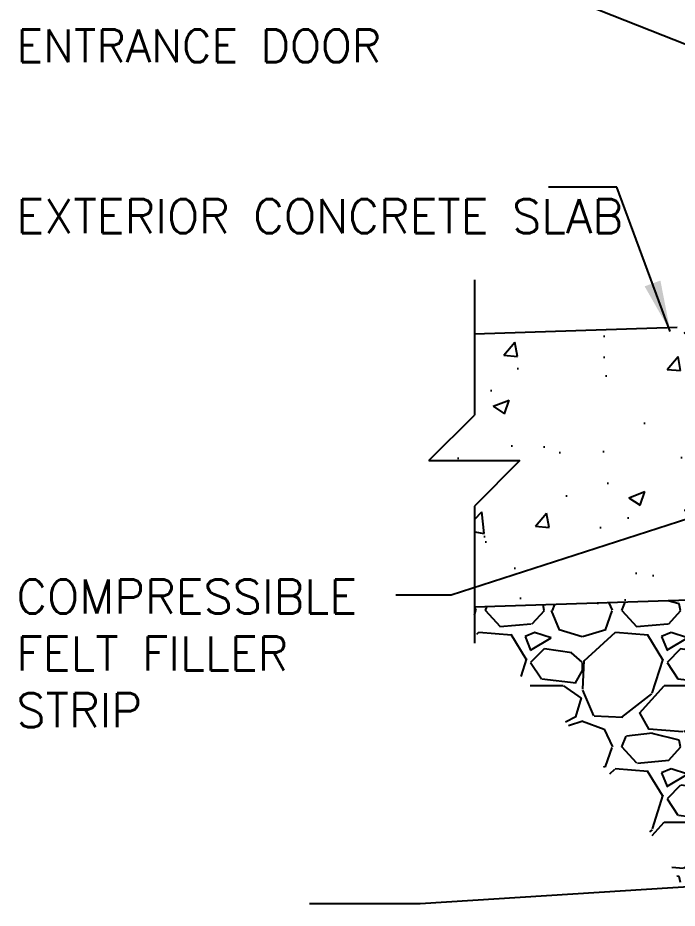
# Model space of a CAD drawing. Header units: inches. Extents: x -6.4 to 42.3, y 55.7 to 149.3.
# Drawn here: x -6.4 to 8.1, y 98.48 to 118.05 of the extents above; entities that cross this region are included whole.
import ezdxf

# ---------------------------------------------------------------- set-up
doc = ezdxf.new("R2010")
doc.units = ezdxf.units.IN
doc.header["$LTSCALE"] = 0.5
doc.header["$MEASUREMENT"] = 0
for name, color, linetype in [('HATCH', 12, 'Continuous'), ('LINE50', 5, 'Continuous'), ('LINE9', 9, 'Continuous'), ('TEXT', 4, 'Continuous')]:
    doc.layers.add(name, color=color, linetype=linetype)
doc.styles.add('DIM', font='romans.shx', dxfattribs={"width": 0.7})
doc.styles.add('ROMANS', font='romans.shx', dxfattribs={"height": 0.75})
doc.styles.get("Standard").update_dxf_attribs({"font": 'romans.shx', "height": 0.75})
doc.dimstyles.new('ext_12', dxfattribs={"dimscale": 12, "dimtxt": 0.09375, "dimasz": 0.09375, "dimexe": 0.09375, "dimexo": 0.0625, "dimgap": 0.0625, "dimtad": 1, "dimdec": 1, "dimzin": 2, "dimdsep": 46, "dimlunit": 4, "dimtxsty": 'DIM', "dimcen": 0.09, "dimdle": 0.09375, "dimclrt": 4, "dimadec": 0, "dimazin": 0, "dimtfac": 1, "dimtdec": 1, "dimtmove": 1, "dimatfit": 3, "dimfxl": 1, "dimfrac": 2, "dimtolj": 1, "dimtzin": 0, "dimarcsym": 0})

msp = doc.modelspace()

# ---------------------------------------------------------------- hatches: boundary and pattern name
at = {"layer": 'HATCH'}
h = msp.add_hatch(dxfattribs=at)
h.set_pattern_fill('AR-CONC', color=256, scale=0.5, style=0)
h.set_pattern_definition([(50, (0, 0), (3.586300913003767, -0.3137606749129755), [0.375, -4.125]), (355, (0, 0), (-0.693756668065, 3.760960668500059), [0.3, -3.3]), (100.4514, (0.2988584, -0.0261467), (2.892546908570108, 3.447197710304768), [0.31870095, -3.50571056]), (46.18420000000001, (0, 1), (5.336205243128222, -0.8275950716450904), [0.5625, -6.1875]), (96.6356, (0.444683725, 0.931033465), (4.673313527743517, 4.870589354502209), [0.47805144, -5.258565]), (351.1842, (0, 1), (4.673309725668136, 4.870593004626623), [0.45, -4.95]), (21, (0.5, 0.75), (2.984535260592308, -2.013094453326694), [0.375, -4.125]), (326.0000000000001, (0.5, 0.75), (1.216576659607909, 3.625750225234265), [0.3, -3.3]), (71.4514, (0.748711165, 0.58224197), (4.20111314290745, 1.612652483549762), [0.31870095, -3.50571056]), (37.50000000000001, (0, 0), (0.06079927658645334, 1.664469269156557), [0, -3.26, 0, -3.35, 0, -3.3125]), (7.499999999999999, (0, 0), (1.315347687210743, 1.972058559411801), [0, -1.91, 0, -3.185, 0, -1.2625]), (327.5, (-1.115, 0), (2.669112180862045, -0.112774358671899), [0, -1.25, 0, -3.9, 0, -5.175]), (317.5, (-1.615, 0), (2.915930846711931, 0.5005249116615882), [0, -1.625, 0, -2.59, 0, -3.675])])
h.paths.add_polyline_path([(11.79110146462079, 105.3614770449264), (11.79110146462077, 111.2434074603454), (8.103601464619983, 111.2434074603454), (3.645418508931118, 111.0967368350932), (3.645418508931119, 109.2434074603454), (2.645418508931115, 108.2434074603454), (4.645418508931122, 108.2434074603454), (3.645418508930891, 107.2434074603452), (3.645418508931136, 105.0934906423737)])
h = msp.add_hatch(dxfattribs=at)
h.set_pattern_fill('GRAVEL', color=256, scale=3, style=0)
h.set_pattern_definition([(228.012787504, (2.16, 3), (-24.00000000000018, -27.00000000000001), [0.403608, -39.9572641412211]), (184.969740728, (1.89, 2.7), (35.99999999999993, 3.000000000000105), [0.692604, -68.56777428368999]), (132.510447078, (1.2, 2.64), (30.00000000000035, -32.99999999999959), [0.488364, -48.3480977882991]), (267.273689006, (0.03, 1.89), (3.000000000000073, 60.00000000000006), [0.6307139999999999, -62.440674124887]), (292.833654178, (0, 1.26), (-14.99999999999996, 36.00000000000009), [0.6184649999999999, -61.22811938426489]), (357.273689006, (0.24, 0.6900000000000001), (-60.00000000000006, 3.000000000000076), [0.6307139999999999, -62.440674124887]), (37.6942404667, (0.8699999999999999, 0.66), (-38.99999999999999, -29.99999999999992), [0.8340869999999999, -82.574545646748]), (72.2553283749, (1.53, 1.17), (21.00000000000008, 66.00000000000001), [0.7874639999999998, -77.95896449044018]), (121.429565615, (1.77, 1.92), (-24.00000000000006, 38.99999999999996), [0.63285, -62.65221932918699]), (175.236358309, (1.44, 2.46), (32.99999999999995, -3.000000000000114), [0.722496, -35.4022877363769]), (222.397437798, (0.72, 2.52), (-35.99999999999989, -32.99999999999992), [0.9343440000000001, -92.5001250143847]), (138.814074834, (3, 1.86), (-21.0000000000001, 18), [0.3189029999999999, -31.57153443820409]), (171.46923439, (2.76, 2.07), (38.99999999999999, -5.999999999999986), [0.606711, -60.06453424847101]), (225, (2.16, 2.16), (-3.33066907387547e-16, -2.999999999999799), [0.4242629999999999, -3.8183776871193]), (203.198590514, (1.95, 2.52), (14.99999999999997, 5.999999999999926), [0.228474, -22.6188453175917]), (291.801409486, (1.74, 2.43), (-2.999999999999052, 9.000000000000307), [0.323109, -15.8323854214035]), (30.96375653209999, (1.86, 2.13), (9.000000000000158, 5.999999999999939), [0.5247869999999999, -16.96806868453589]), (161.565051177, (2.31, 2.4), (6.000000000000035, -2.99999999999993), [0.379473, -9.107359980505198]), (16.389540334, (0, 2.43), (29.9999999999999, 9.000000000000131), [0.5316, -52.6285354400082]), (70.3461759419, (0.51, 2.58), (-12.00000000000366, -33.00000000001019), [0.445983, -44.152223241957]), (293.198590514, (2.31, 3), (-5.999999999999911, 14.99999999999997), [0.456945, -22.3903743175917]), (343.610459666, (2.49, 2.58), (-29.9999999999999, 9.000000000000131), [0.5315999999999999, -52.62853544000699]), (339.44395478, (0, 0.5700000000000001), (-15.00000000000011, 6.000000000000073), [0.5126399999999999, -25.1193712359525]), (294.775140569, (0.48, 0.39), (-15.00000000000002, 33.00000000000001), [0.429534, -42.523929189828]), (66.8014094864, (2.34, 0), (5.999999999999943, 14.99999999999991), [0.456945, -22.3903743175917]), (17.3540246363, (2.52, 0.42), (-38.99999999999993, -11.99999999999989), [0.502893, -49.78627084272]), (69.44395478040002, (0.8699999999999999, 0), (-6.000000000000021, -14.99999999999986), [0.2563199999999999, -25.3756912359525]), (101.309932474, (2.16, 0), (-2.999999999999892, 12.00000000000004), [0.15297, -15.1440885407784]), (165.963756532, (2.13, 0.15), (8.999999999999876, -3.000000000000004), [0.618465, -11.7508518768531]), (186.009005957, (1.53, 0.3), (30.00000000000014, 2.999999999999949), [0.57315, -56.74176952362841]), (303.690067526, (1.86, 1.86), (-2.999999999999962, 5.999999999999957), [0.4326659999999999, -10.383987826392]), (353.157226587, (2.1, 1.5), (51.00000000000004, -6.000000000000158), [0.755382, -74.7826878720849]), (60.9453959009, (2.85, 1.41), (-11.99999999999993, -20.99999999999993), [0.308868, -30.578022422961]), (90, (3, 1.68), (-3, 3), [0.18, -2.82]), (120.256437164, (1.47, 0.39), (12.00000000000003, -21.00000000000002), [0.416772, -41.2605599683494]), (48.01278750420001, (1.26, 0.75), (24, 26.99999999999993), [0.8072159999999999, -39.5536561412211]), (0, (1.8, 1.35), (3, 3), [0.78, -2.22]), (325.3048464690001, (2.58, 1.35), (30.00000000000042, -20.99999999999947), [0.474342, -46.95982290252599]), (254.054604099, (2.97, 1.08), (-3.000000000000113, -12.00000000000001), [0.436806, -21.4035236678415]), (207.645975364, (2.85, 0.66), (-56.99999999999985, -30.00000000000014), [0.711195, -70.40842254677818]), (175.42607874, (2.22, 0.33), (-38.99999999999986, 3.000000000000004), [0.752397, -74.48722022390669])])
edge = h.paths.add_edge_path()
edge.add_spline(control_points=[(3.645418508931234, 104.541225446261), (4.424935848305401, 103.8098117759403), (7.915773339141762, 100.5343923173875), (10.6322000973696, 94.07705436974524), (11.56428733990505, 88.15570139106921), (11.54331411852048, 85.87978381987904), (11.53979838483122, 85.49827256167434)], knot_values=[0, 0, 0, 0, 3.198205599033165, 14.32221638260294, 20.00199708212963, 21.14583843556574, 21.14583843556574, 21.14583843556574, 21.14583843556574], degree=3, periodic=0)
edge.add_line((11.53979838483122, 85.49827256167436), (12.79110146462049, 85.49827256167436))
edge.add_line((12.79110146462049, 85.49827256167436), (12.79110146462049, 97.11840746031699))
edge.add_line((12.79110146462049, 97.11840746031699), (12.7911014646208, 101.7434074603429))
edge.add_line((12.7911014646208, 101.7434074603429), (12.79110146462049, 105.3943762387706))
edge.add_line((12.79110146462049, 105.3943762387706), (11.79110146462079, 105.3614770449264))
edge.add_line((11.79110146462079, 105.3614770449264), (3.645418508931137, 105.0934906423737))
edge.add_line((3.645418508931136, 105.0934906423737), (3.6454185089312, 104.541225446261))

# ---------------------------------------------------------------- linework, layer by layer
at = {"layer": 'LINE50'}
for p, q in [((8.103601464620485, 111.2434074603454), (3.645418508931105, 111.0967368350932)), ((12.79110146462049, 105.3943762387706), (3.645418508931136, 105.0934906423737))]:
    msp.add_line(p, q, dxfattribs=at)
at = {"layer": 'LINE9'}
for p, q in [((3.645418508931104, 112.2931584606737), (3.645418508931104, 109.3180606141833)), ((2.645418508931104, 108.3180606141833), (3.645418508931104, 109.3180606141833)), ((2.645418508931104, 108.3180606141833), (4.645418508931104, 108.3180606141833)), ((4.645418508931104, 108.3180606141833), (3.645418508931104, 107.3180606141833)), ((3.645418508930876, 107.3180606141833), (3.645418508931217, 104.3021852034019))]:
    msp.add_line(p, q, dxfattribs=at)

# ---------------------------------------------------------------- texts
at = {"layer": 'TEXT', "insert": (-6.426072881359699, 118.6352650946882), "char_height": 0.72, "width": 11.86478332763151, "attachment_point": 4}
msp.add_mtext('ALUMINUM COMMERCIAL\\PTHRESHOLD AND ENTRANCE DOOR', dxfattribs=at)
at = {"layer": 'TEXT', "char_height": 0.75, "attachment_point": 4, "style": 'ROMANS'}
for s, insert, width in [('EXTERIOR CONCRETE SLAB', (-6.426072881359698, 113.6904147554497), 13.36657570099911), ('COMPRESSIBLE FELT FILLER STRIP', (-6.426072881359699, 104.0778236434913), 9.394249137154514)]:
    msp.add_mtext(s, dxfattribs=dict(at, insert=insert, width=width))

# ---------------------------------------------------------------- leaders
at = {"layer": 'TEXT'}
for points in [[(13.53210523831216, 115.3817470897762), (0.7794078103465409, 120.4440060348265), (-0.7262191507146554, 120.4440060348265)], [(7.952235964314362, 111.1568549225298), (6.776461835434432, 114.3293927596837), (5.270834874373236, 114.3293927596837)], [(12.29110146462049, 108.310667051097), (3.130548962592744, 105.3563705223988), (1.914170203558886, 105.3563705223988)], [(12.79110146462049, 99.22427449118821), (2.45036272427868, 98.57159471778054), (0.01760520621096262, 98.57159471778054)]]:
    msp.add_leader(points, dimstyle='ext_12', override={"dimgap": 0.0625, "dimtad": 0}, dxfattribs=at)

doc.saveas('drawing.dxf')
